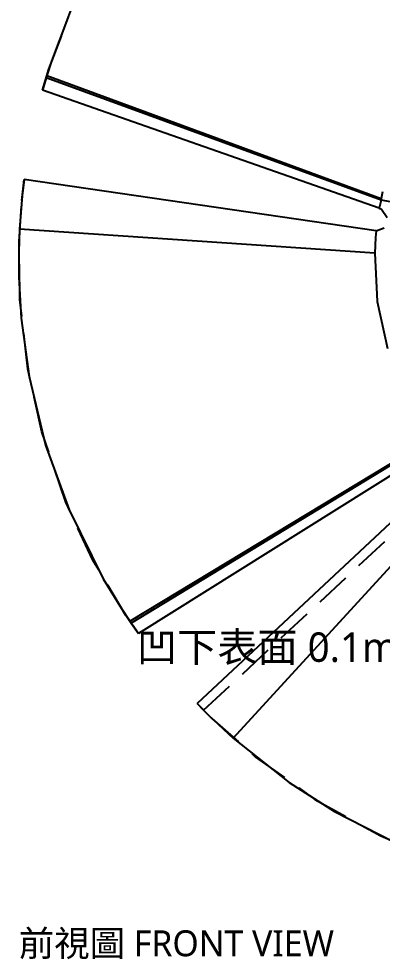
# Model space of a CAD drawing. Header units: metres. Extents: x 16 to 158, y 105 to 226.
# Drawn here: x 30 to 60.8, y 104.8 to 184.6 of the extents above; entities that cross this region are included whole.
import ezdxf

# ---------------------------------------------------------------- set-up
doc = ezdxf.new("R2010")
doc.units = ezdxf.units.M
doc.linetypes.add('DASHED', pattern=[4.5, 3, -1.5])
for name, color, linetype in [('DIM', 2, 'Continuous'), ('HIDDEN', 9, 'DASHED'), ('TEXT', 7, 'Continuous'), ('VISIBLE', 3, 'Continuous')]:
    doc.layers.add(name, color=color, linetype=linetype)
doc.styles.add('CHINESE', font='msjh.ttc')

msp = doc.modelspace()

# ---------------------------------------------------------------- linework, layer by layer
at = {"layer": 'HIDDEN'}
for p, q in [((32.548, 180.335), (34.473, 185.455)), ((32.009, 178.538), (32.548, 180.335)), ((30.357, 170.176), (30.452, 170.948)), ((30.25, 169.181), (30.357, 170.176)), ((30.023, 165.704), (30.25, 169.181)), ((30.086, 160.763), (30.023, 165.704)), ((30.754, 154.892), (30.086, 160.763)), ((31.944, 149.543), (30.754, 154.892)), ((33.983, 143.554), (31.944, 149.543)), ((45.658, 125.895), (68.294, 147.009)), ((36.279, 138.639), (33.983, 143.554)), ((39.082, 133.942), (36.279, 138.639)), ((40.15, 132.401), (39.082, 133.942)), ((45.658, 125.895), (45.114, 126.451)), ((46.369, 125.191), (45.658, 125.895)), ((46.369, 125.191), (50.068, 121.914)), ((50.068, 121.914), (55.089, 118.315)), ((55.089, 118.315), (60.685, 115.219)), ((60.685, 115.219), (65.737, 113.11))]:
    msp.add_line(p, q, dxfattribs=at)
at = {"layer": 'VISIBLE'}
for p, q in [((34.145, 184.686), (32.768, 181.009)), ((32.768, 181.009), (32.375, 179.782)), ((32.375, 179.782), (32.316, 179.587)), ((32.375, 179.782), (60.727, 169.337)), ((32.316, 179.587), (32.009, 178.538)), ((60.705, 169.207), (32.316, 179.587)), ((60.556, 168.535), (32.009, 178.538)), ((30.452, 170.948), (30.29, 169.578)), ((60.302, 166.591), (30.452, 170.948)), ((30.29, 169.578), (30.067, 166.741)), ((60.727, 169.337), (60.705, 169.207)), ((60.841, 169.922), (60.727, 169.337)), ((60.705, 169.207), (60.556, 168.535)), ((60.556, 168.535), (60.757, 168.443)), ((61.494, 169.064), (60.705, 169.207)), ((60.757, 168.443), (61.229, 167.728)), ((30.067, 166.741), (30, 164.783)), ((60.181, 164.708), (30.067, 166.741)), ((60.302, 166.591), (60.243, 166.027)), ((60.302, 166.591), (60.966, 166.851)), ((60.243, 166.027), (60.181, 164.708)), ((30, 164.783), (30.008, 162.67)), ((60.181, 164.708), (60.377, 160.596)), ((30.008, 162.67), (30.202, 159.175)), ((60.377, 160.596), (61.261, 156.601)), ((30.202, 159.175), (30.868, 154.244)), ((30.868, 154.244), (32.273, 148.397)), ((39.406, 133.463), (65.249, 149.117)), ((65.337, 149.019), (39.521, 133.294)), ((32.273, 148.397), (34.254, 142.9)), ((65.77, 148.483), (40.15, 132.401)), ((67.131, 147.072), (45.114, 126.451)), ((68.528, 145.803), (48.162, 123.527)), ((34.254, 142.9), (37.154, 137.054)), ((37.154, 137.054), (38.692, 134.535)), ((38.692, 134.535), (39.406, 133.463)), ((39.406, 133.463), (39.521, 133.294)), ((39.521, 133.294), (40.15, 132.401)), ((45.114, 126.451), (46.084, 125.47)), ((46.084, 125.47), (48.162, 123.527)), ((48.162, 123.527), (52.922, 119.763)), ((52.922, 119.763), (56.758, 117.3)), ((56.758, 117.3), (61.837, 114.684))]:
    msp.add_line(p, q, dxfattribs=at)

# ---------------------------------------------------------------- texts
at = {"layer": 'DIM', "color": 3, "style": 'CHINESE'}
msp.add_text('凹下表面 0.1mm, 光面HF字樣凸字', height=2.5, dxfattribs=at).set_placement((40, 130))
at = {"layer": 'TEXT', "style": 'CHINESE'}
msp.add_text('前視圖 FRONT VIEW', height=2.2, dxfattribs=at).set_placement((30, 105))

doc.saveas('drawing.dxf')
